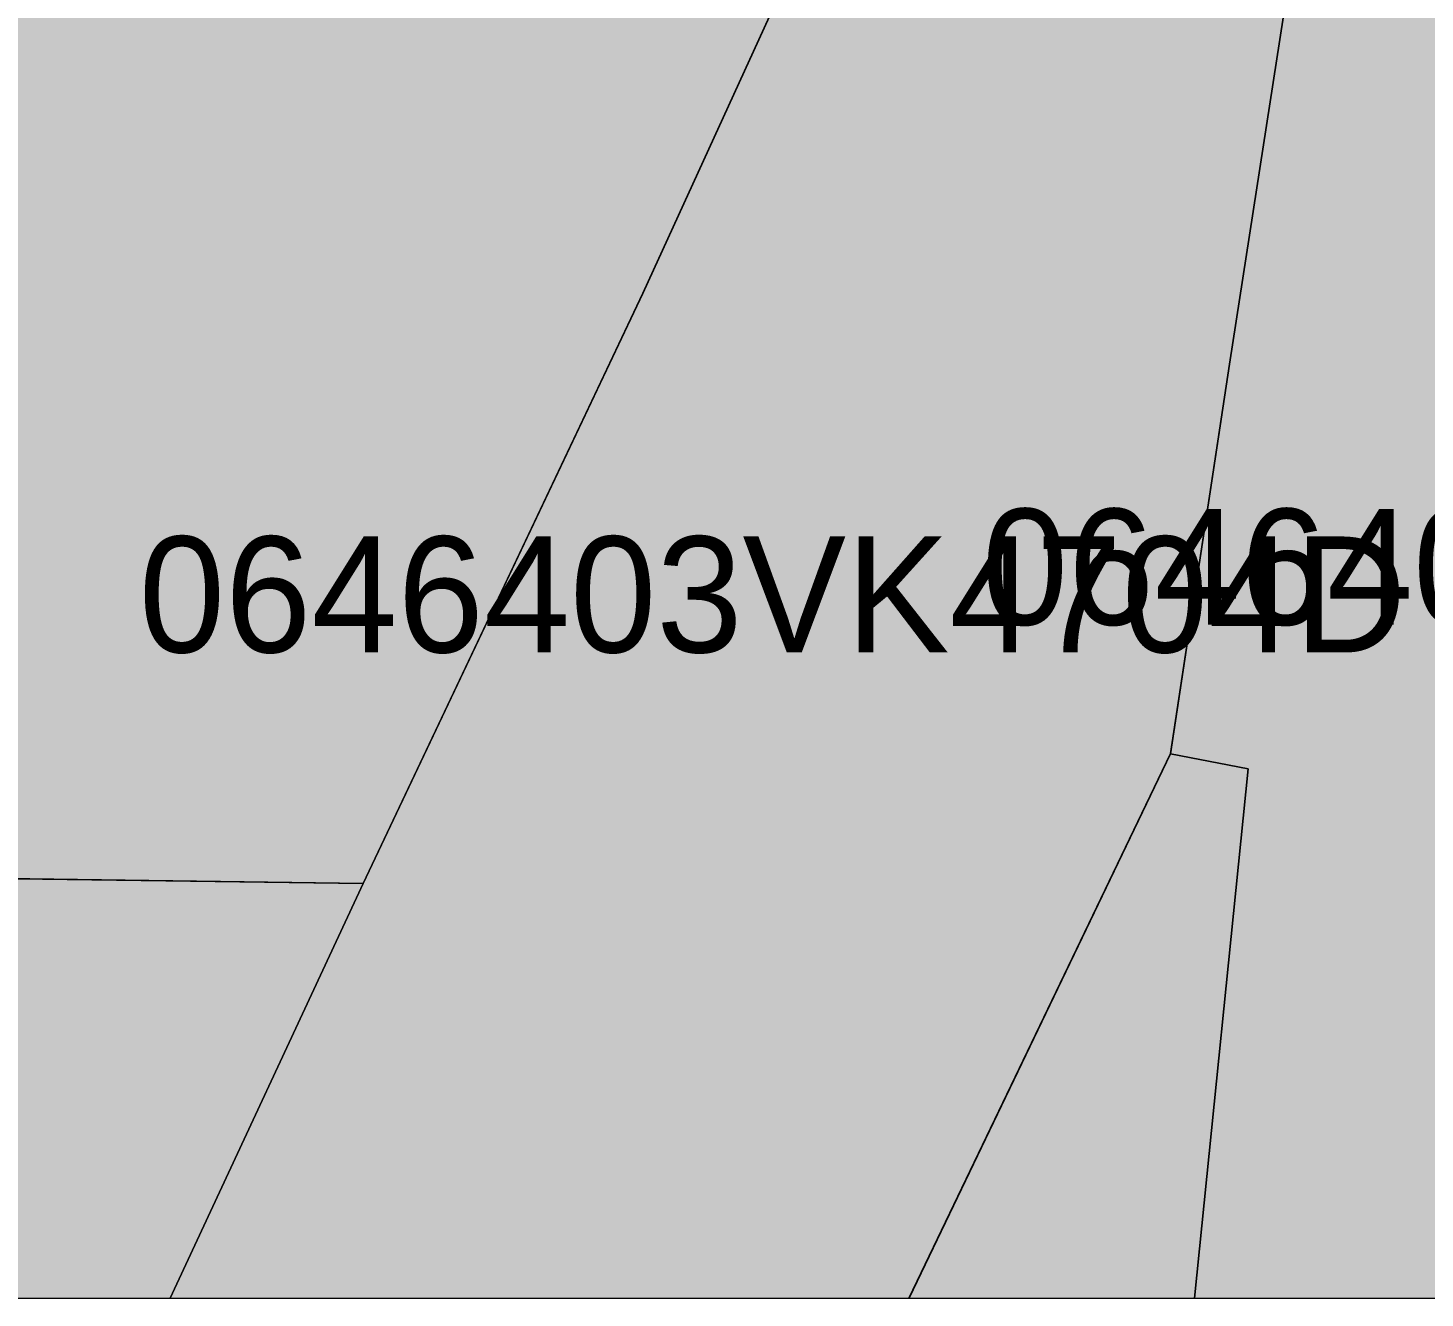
# Model space of a CAD drawing. Header units: metres. Extents: x -6 to 1255, y -2 to 532.
# Drawn here: x 801.65 to 813.69, y 0 to 10.95 of the extents above; entities that cross this region are included whole.
import ezdxf

# ---------------------------------------------------------------- set-up
doc = ezdxf.new("R2010")
doc.units = ezdxf.units.M
doc.header["$MEASUREMENT"] = 0
for name, color, linetype, lineweight, true_color in [('TPX_BUILDINGS', 7, 'CONTINUOUS', 0, 0x000000), ('TPX_BUILDINGS_HATCH', 7, 'CONTINUOUS', 0, 0xf0f0f0), ('TPX_BUILDINGS_SHADOWS_HATCH', 7, 'CONTINUOUS', 0, 0x000000), ('TPX_BUILDINGS_SHADOWS_OUTLINES', 7, 'CONTINUOUS', 0, 0x000000), ('TPX_CADASTRES', 7, 'CONTINUOUS', 0, 0x646464), ('TPX_CADASTRES_TEXT', 7, 'CONTINUOUS', 0, 0x000000), ('TPX_FRAME_PROJECT', 7, 'CONTINUOUS', 0, 0x000000)]:
    doc.layers.add(name, color=color, linetype=linetype, lineweight=lineweight, true_color=true_color)

msp = doc.modelspace()

# ---------------------------------------------------------------- hatches: boundary and pattern name
at = {"layer": 'TPX_BUILDINGS_HATCH'}
for points in [[(785.567, 5.754), (785.407, 3.804), (792.217, 3.724), (798.787, 3.654), (804.537, 3.574), (806.947, 8.664), (809.087, 13.344), (804.057, 13.434), (786.467, 13.734), (786.487, 10.374), (785.947, 10.384), (785.817, 8.884), (785.567, 5.754)], [(804.537, 3.574), (802.872, 0), (809.244, 0), (811.497, 4.694), (812.007, 8.054), (812.817, 13.284), (809.087, 13.344), (806.947, 8.664), (804.537, 3.574)], [(812.007, 8.054), (811.497, 4.694), (812.167, 4.564), (811.705, 0), (819.8, 0), (819.957, 2.314), (820.127, 4.944), (820.337, 8.014), (820.677, 13.144), (812.817, 13.284), (812.007, 8.054)], [(767.937, 10.765), (763.831, 0), (802.872, 0), (804.537, 3.574), (798.787, 3.654), (798.697, 0.194), (792.047, 0.244), (792.217, 3.724), (785.407, 3.804), (785.257, 1.884), (780.917, 1.934), (780.997, 5.934), (785.567, 5.754), (785.817, 8.884), (785.947, 10.384), (770.837, 10.705), (767.937, 10.765)]]:
    msp.add_hatch(color=256, dxfattribs=at).paths.add_polyline_path(points)
at = {"layer": 'TPX_BUILDINGS_SHADOWS_HATCH'}
msp.add_hatch(color=256, dxfattribs=at).paths.add_polyline_path([(811.497, 4.694), (809.244, 0), (811.705, 0), (812.167, 4.564), (811.497, 4.694)])

# ---------------------------------------------------------------- linework, layer by layer
at = {"layer": 'TPX_BUILDINGS', "elevation": 0.042}
for points in [[(785.567, 5.754), (785.407, 3.804), (792.217, 3.724), (798.787, 3.654), (804.537, 3.574), (806.947, 8.664), (809.087, 13.344), (804.057, 13.434), (786.467, 13.734), (786.487, 10.374), (785.947, 10.384), (785.817, 8.884)], [(804.537, 3.574), (802.872, 0), (809.244, 0), (811.497, 4.694), (812.007, 8.054), (812.817, 13.284), (809.087, 13.344), (806.947, 8.664)], [(812.007, 8.054), (811.497, 4.694), (812.167, 4.564), (811.705, 0), (819.8, 0), (819.957, 2.314), (820.127, 4.944), (820.337, 8.014), (820.677, 13.144), (812.817, 13.284)], [(767.937, 10.765), (763.831, 0), (802.872, 0), (804.537, 3.574), (798.787, 3.654), (798.697, 0.194), (792.047, 0.244), (792.217, 3.724), (785.407, 3.804), (785.257, 1.884), (780.917, 1.934), (780.997, 5.934), (785.567, 5.754), (785.817, 8.884), (785.947, 10.384), (770.837, 10.705)]]:
    msp.add_lwpolyline(points, close=True, dxfattribs=at)
at = {"layer": 'TPX_BUILDINGS_SHADOWS_OUTLINES', "elevation": 0.039}
msp.add_lwpolyline([(811.497, 4.694), (809.244, 0), (811.705, 0), (812.167, 4.564)], close=True, dxfattribs=at)
at = {"layer": 'TPX_CADASTRES', "elevation": 0.024}
for points in [[(785.567, 5.755), (785.407, 3.805), (792.217, 3.725), (798.787, 3.655), (804.537, 3.575), (806.947, 8.665), (809.087, 13.345), (804.057, 13.435), (786.467, 13.735), (786.487, 10.375), (785.947, 10.385), (785.817, 8.885)], [(804.537, 3.575), (802.872, 0), (809.243, 0), (811.497, 4.695), (812.007, 8.055), (812.817, 13.285), (809.087, 13.345), (806.947, 8.665)], [(811.497, 4.695), (809.243, 0), (819.8, 0), (819.957, 2.314), (820.127, 4.944), (820.337, 8.014), (820.677, 13.145), (812.817, 13.285), (812.007, 8.055)], [(767.937, 10.765), (763.83, 0), (802.872, 0), (804.537, 3.575), (798.787, 3.655), (792.217, 3.725), (785.407, 3.805), (785.567, 5.755), (785.817, 8.885), (785.947, 10.385), (770.837, 10.705)]]:
    msp.add_lwpolyline(points, close=True, dxfattribs=at)
at = {"layer": 'TPX_FRAME_PROJECT', "elevation": 0}
msp.add_lwpolyline([(0, 0), (1250.887, 0), (1250.887, 529.644), (0, 529.644)], close=True, dxfattribs=at)

# ---------------------------------------------------------------- texts
at = {"layer": 'TPX_CADASTRES_TEXT'}
for s, p in [('0646404VK4704D', (809.871, 5.806, 0.024)), ('0646403VK4704D', (802.602, 5.568, 0.024))]:
    msp.add_text(s, height=1, dxfattribs=at).set_placement(p)

doc.saveas('drawing.dxf')
